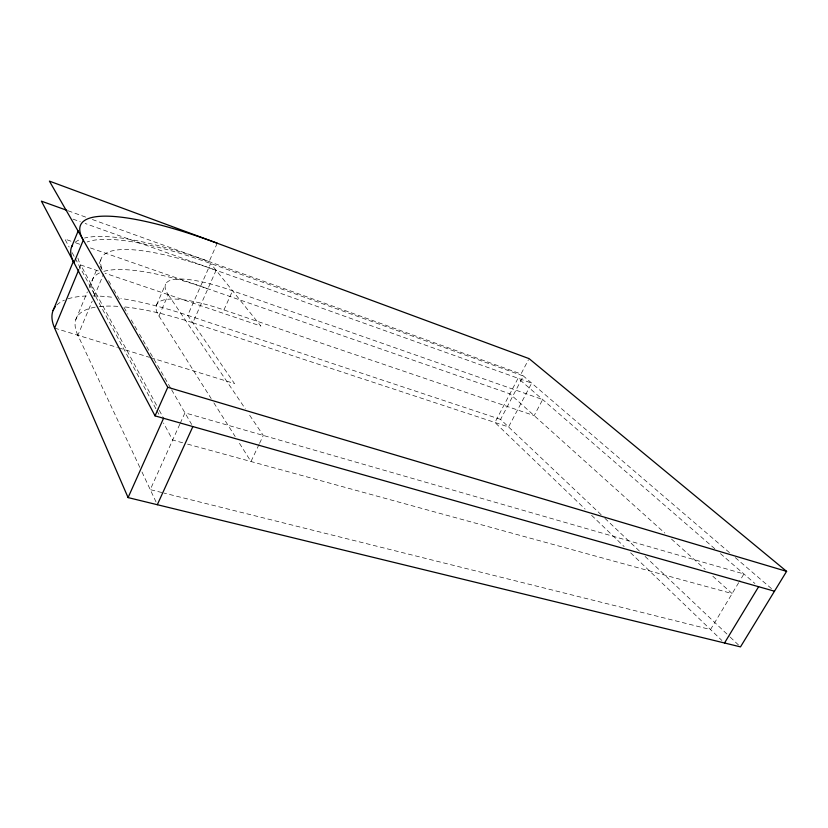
<?xml version="1.0" encoding="UTF-8"?>
<svg xmlns="http://www.w3.org/2000/svg" width="828" height="828" viewBox="0 0 828 828"><rect width="100%" height="100%" fill="white"/><g stroke="black" fill="none" stroke-linecap="round" stroke-linejoin="round"><path stroke-width="0.62" stroke-dasharray="4.14 3.1" d="M79.26 268.572L80.74 265.001A194.456 45.281 24.8 0 1 77.822 257.591M75.783 319.66L87.354 291.942M89.165 287.647L97.218 268.344M99.194 263.625L101.658 257.725M139.787 467.313L77.884 335.257L92.218 301.144M94.185 296.434L103.572 274.089M156.564 304.932L165.6 284.139M158.935 315.965L168.219 294.654A103.107 23.826 24.8 0 1 232.564 290.794L542.682 399.572L534.153 415.615L223.933 309.951A102.631 25.461 24.7 0 0 158.935 315.965L211.14 398.516M217.236 243.215L209.122 261.586A201.318 46.906 24.8 0 0 84.549 238.04M125.08 306.971A168.332 47.268 24.4 0 1 192.789 322.765L216.108 270.29A170.547 39.609 24.8 0 0 102.838 270.601M223.933 309.951L232.564 290.794M179.831 424.174L150.251 489.638L162.785 492.763M180.214 423.315L184.944 412.851L743.917 573.97L739.332 581.598M259.009 444.512L250.977 461.527L237.926 440.889M259.547 443.373L263.294 435.435L248.172 413.037M729.468 552.618L521.009 373.977L528.471 359.714M601.149 514.757L500.588 419.403L523.348 375.984L210.654 263.49A194.456 45.281 24.8 0 0 87.178 241.983M738.679 582.684L710.527 629.549L164.037 493.084M182.636 442.773L172.659 440.03L163.53 423.004M187.583 444.129L732.128 593.583L711.925 575.429M54.617 328.085L117.431 347.449M118.663 347.832L149.454 357.323M150.686 357.706L234.448 383.53L187.708 315.344A191.91 54.017 24.4 0 0 120.847 298.432M192.789 322.765L508.568 426.969L531.679 383.116L85.149 223.477M500.588 419.403L187.708 315.344L210.654 263.49L260.872 326.066L105.084 273.25M98.242 270.932L80.74 265.001L158.655 409.187M70.949 241.176L64.853 239.054L69.117 247.003M75.824 242.873L81.92 244.995M90.459 247.965L509.924 393.828L664.791 533.056M72.988 219.13L80.285 221.738M68.113 210.778L86.329 217.34M92.394 219.523L521.009 373.977M735.326 557.637L773.507 590.364M714.802 548.736L518.08 378.251L494.937 422.466L585.096 509.075M720.453 553.632L754.95 583.523M671.529 539.111L705.197 569.374M604.895 518.307L640.427 552.007M645.105 556.437L729.271 636.246M730.213 637.136L740.491 646.885M591.606 515.326L624.136 546.573M630.636 552.825L721.892 640.479M168.219 294.654L245.285 408.773M213.883 402.863L235.183 436.542M100.167 266.161L102.113 269.514M108.572 280.702L111.149 285.163M113.726 289.614L119.511 299.632M124.024 307.426L127.885 314.112M131.228 319.908L137.055 329.989M139.466 334.15L170.992 388.715M171.634 389.822L191.651 424.453M159.266 410.326L163.561 418.275M72.16 252.685L74.592 257.218M75.203 258.357L156.244 409.425M156.854 410.553L159.286 415.097M141.981 471.991L157.32 504.707M56.78 305.066A191.91 54.017 24.4 0 1 64.46 300.14M68.051 298.815A191.91 54.017 24.4 0 1 88.834 295.917M92.953 295.896A191.91 54.017 24.4 0 1 113.415 297.397M77.884 335.257A168.332 47.268 24.4 0 1 96.12 307.022M99.184 306.608A168.332 47.268 24.4 0 1 118.942 306.422M94.827 294.934A169.761 42.342 24.7 0 1 99.567 272.919M103.842 271.356A169.761 42.342 24.7 0 1 207.89 288.796M75.151 242.304A201.318 46.906 24.8 0 1 81.154 239.064"/><path stroke-width="1.24" d="M71.622 246.889L78.194 230.867M53.095 310.521L73.278 261.576M786.6 571.361L167.773 387.287L49.411 181.115L529.051 358.617L786.6 571.361L740.491 646.885L128.081 497.587L54.617 328.085L78.763 269.762M774.49 591.202L155.043 415.863L167.773 387.287M128.081 497.587L163.561 418.275M157.32 504.707L192.872 426.565M724.521 642.994L758.624 586.71M66.902 210.333L41.4 201.152L155.043 415.863M54.617 328.085A191.91 54.017 24.4 0 1 55.279 306.743M217.236 243.215A202.26 43.625 24.9 0 0 83.297 240.141L73.982 262.714A201.318 46.906 24.8 0 1 72.512 245.212"/></g></svg>
